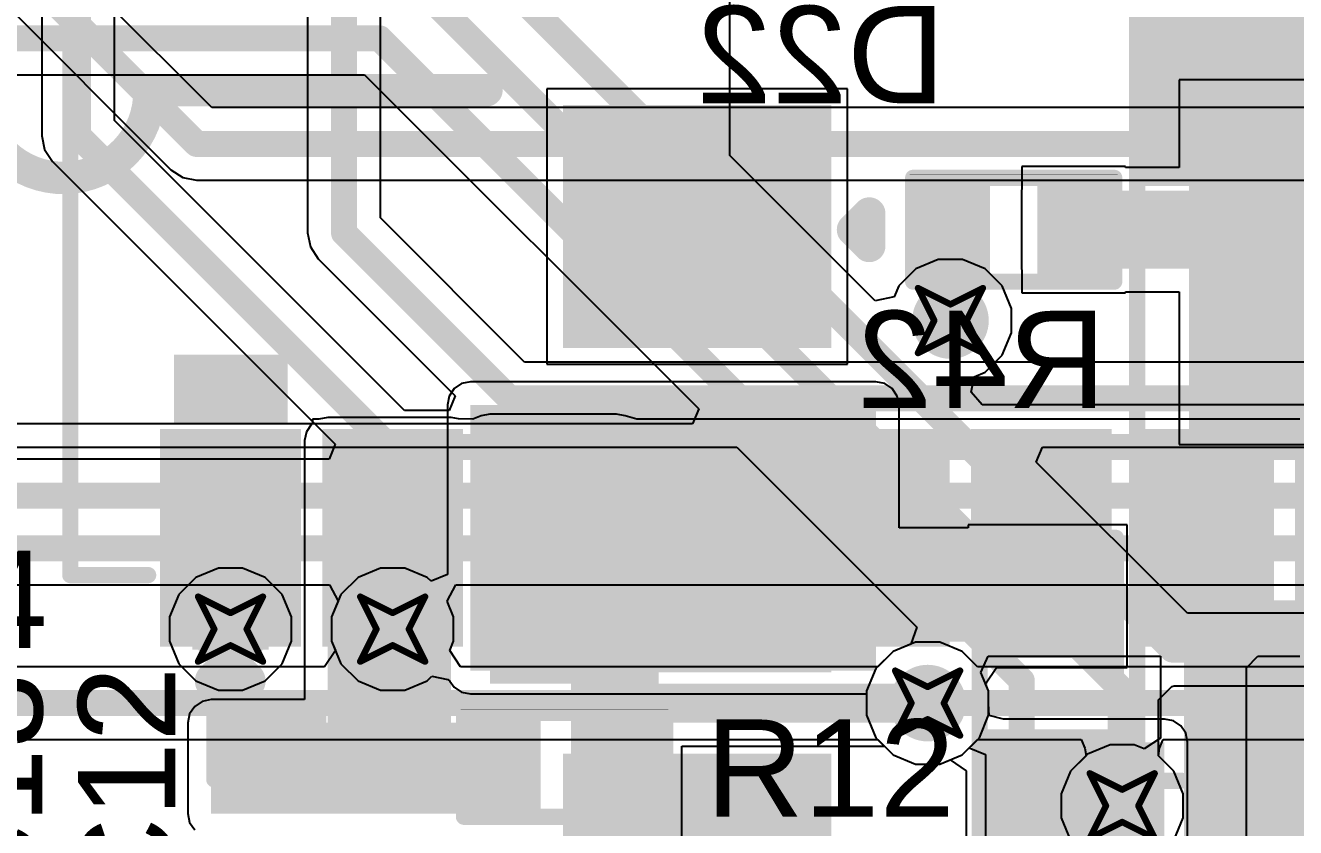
# Model space of a CAD drawing. Header units: inches. Extents: x -6 to 430, y 0 to 90.
# Drawn here: x 12.31 to 22.26, y 14.16 to 20.44 of the extents above; entities that cross this region are included whole.
import ezdxf

# ---------------------------------------------------------------- set-up
doc = ezdxf.new("R2010")
doc.units = ezdxf.units.IN
for name, color, linetype in [('Bottom Layer', 5, 'Continuous'), ('Bottom Overlay', 54, 'Continuous'), ('Bottom Paste', 16, 'Continuous'), ('Bottom Solder', 6, 'Continuous'), ('Drill Drawing', 1, 'Continuous'), ('Layer 1', 16, 'Continuous'), ('Layer 2', 76, 'Continuous'), ('Top Layer', 1, 'Continuous'), ('Top Overlay', 2, 'Continuous'), ('Top Paste', 8, 'Continuous'), ('Top Solder', 216, 'Continuous'), ('Via Holes', 16, 'Continuous')]:
    doc.layers.add(name, color=color, linetype=linetype)
doc.styles.add('Arial', font='', dxfattribs={"height": 0.2})
doc.styles.get('Arial').set_extended_font_data('Arial')

msp = doc.modelspace()

# ---------------------------------------------------------------- hatches: boundary and pattern name
at = {"layer": 'Bottom Layer'}
for points in [[(23.2242, 19.8346), (23.2242, 17.3346), (21.5242, 17.3346), (21.5242, 19.8346)], [(18.5711, 19.764), (18.5711, 17.964), (16.5711, 17.964), (16.5711, 19.764)], [(19.8088, 19.1561), (19.8088, 18.5211), (19.3516, 18.5211), (19.3516, 19.1561)], [(20.7486, 19.1561), (20.7486, 18.5211), (20.2914, 18.5211), (20.2914, 19.1561)], [(20.2914, 18.5338), (24.6856, 18.5338), (24.6856, 19.1434), (20.2914, 19.1434)], [(15.7956, 15.3842), (18.9706, 15.3842), (18.9706, 17.467), (15.7956, 17.467)], [(18.5711, 17.224), (18.5711, 15.424), (16.5711, 15.424), (16.5711, 17.224)], [(17.5736, 15.6128), (20.7486, 15.6128), (20.7486, 16.324), (17.5736, 16.324)], [(19.8723, 16.3494), (20.7613, 16.3494), (20.7613, 15.5874), (19.8723, 15.5874)], [(23.2242, 15.8346), (23.2242, 13.3346), (21.5242, 13.3346), (21.5242, 15.8346)], [(19.8596, 13.9872), (21.2312, 13.9872), (21.2312, 14.8254), (19.8596, 14.8254)], [(19.8723, 14.8254), (20.7613, 14.8254), (20.7613, 14.0634), (19.8723, 14.0634)], [(18.5711, 14.684), (18.5711, 12.884), (16.5711, 12.884), (16.5711, 14.684)]]:
    msp.add_hatch(color=5, dxfattribs=at).paths.add_polyline_path(points)
h = msp.add_hatch(color=5, dxfattribs=at)
edge = h.paths.add_edge_path()
edge.add_arc((19.5548, 18.1274), 0.3, 0, 360)
h = msp.add_hatch(color=5, dxfattribs=at)
edge = h.paths.add_edge_path()
edge.add_arc((13.916, 15.7108), 0.3, 0, 360)
h = msp.add_hatch(color=5, dxfattribs=at)
edge = h.paths.add_edge_path()
edge.add_arc((15.186, 15.7108), 0.3, 0, 360)
h = msp.add_hatch(color=5, dxfattribs=at)
edge = h.paths.add_edge_path()
edge.add_arc((19.376, 15.1314), 0.3, 0, 360)
h = msp.add_hatch(color=5, dxfattribs=at)
edge = h.paths.add_edge_path()
edge.add_arc((20.8999, 14.327), 0.3, 0, 360)
at = {"layer": 'Bottom Overlay'}
for points in [[(20.9523, 21.0296), (20.9523, 19.8626), (23.7959, 19.8626), (23.7959, 21.0296)], [(20.9523, 19.8846), (20.9523, 19.1806), (21.4502, 19.1806), (21.4502, 19.8846)]]:
    msp.add_hatch(color=54, dxfattribs=at).paths.add_polyline_path(points)
at = {"layer": 'Bottom Paste'}
for points in [[(23.2242, 19.8346), (23.2242, 17.3346), (21.5242, 17.3346), (21.5242, 19.8346)], [(18.5711, 19.764), (18.5711, 17.964), (16.5711, 17.964), (16.5711, 19.764)], [(19.8088, 19.1561), (19.8088, 18.5211), (19.3516, 18.5211), (19.3516, 19.1561)], [(20.7486, 19.1561), (20.7486, 18.5211), (20.2914, 18.5211), (20.2914, 19.1561)], [(18.5711, 17.224), (18.5711, 15.424), (16.5711, 15.424), (16.5711, 17.224)], [(19.8723, 16.3494), (20.7613, 16.3494), (20.7613, 15.5874), (19.8723, 15.5874)], [(23.2242, 15.8346), (23.2242, 13.3346), (21.5242, 13.3346), (21.5242, 15.8346)], [(19.8723, 14.8254), (20.7613, 14.8254), (20.7613, 14.0634), (19.8723, 14.0634)], [(18.5711, 14.684), (18.5711, 12.884), (16.5711, 12.884), (16.5711, 14.684)]]:
    msp.add_hatch(color=16, dxfattribs=at).paths.add_polyline_path(points)
at = {"layer": 'Bottom Solder'}
for points in [[(23.3258, 19.9362), (23.3258, 17.233), (21.4226, 17.233), (21.4226, 19.9362)], [(18.6219, 19.8148), (18.6219, 17.9132), (16.5203, 17.9132), (16.5203, 19.8148)], [(19.8638, 19.2111), (19.8638, 18.4661), (19.2966, 18.4661), (19.2966, 19.2111)], [(20.8036, 19.2111), (20.8036, 18.4661), (20.2364, 18.4661), (20.2364, 19.2111)], [(18.6219, 17.2748), (18.6219, 15.3732), (16.5203, 15.3732), (16.5203, 17.2748)], [(19.7707, 16.451), (20.8629, 16.451), (20.8629, 15.4858), (19.7707, 15.4858)], [(23.3258, 15.9362), (23.3258, 13.233), (21.4226, 13.233), (21.4226, 15.9362)], [(19.7707, 14.927), (20.8629, 14.927), (20.8629, 13.9618), (19.7707, 13.9618)], [(18.6219, 14.7348), (18.6219, 12.8332), (16.5203, 12.8332), (16.5203, 14.7348)]]:
    msp.add_hatch(color=6, dxfattribs=at).paths.add_polyline_path(points)
at = {"layer": 'Layer 1'}
h = msp.add_hatch(color=16, dxfattribs=at)
edge = h.paths.add_edge_path()
edge.add_arc((19.5548, 18.1274), 0.3, 0, 360)
h = msp.add_hatch(color=16, dxfattribs=at)
edge = h.paths.add_edge_path()
edge.add_arc((13.916, 15.7108), 0.3, 0, 360)
h = msp.add_hatch(color=16, dxfattribs=at)
edge = h.paths.add_edge_path()
edge.add_arc((15.186, 15.7108), 0.3, 0, 360)
h = msp.add_hatch(color=16, dxfattribs=at)
edge = h.paths.add_edge_path()
edge.add_arc((19.376, 15.1314), 0.3, 0, 360)
h = msp.add_hatch(color=16, dxfattribs=at)
edge = h.paths.add_edge_path()
edge.add_arc((20.8999, 14.327), 0.3, 0, 360)
at = {"layer": 'Layer 2'}
h = msp.add_hatch(color=76, dxfattribs=at)
edge = h.paths.add_edge_path()
edge.add_arc((19.5548, 18.1274), 0.3, 0, 360)
h = msp.add_hatch(color=76, dxfattribs=at)
edge = h.paths.add_edge_path()
edge.add_arc((13.916, 15.7108), 0.3, 0, 360)
h = msp.add_hatch(color=76, dxfattribs=at)
edge = h.paths.add_edge_path()
edge.add_arc((15.186, 15.7108), 0.3, 0, 360)
h = msp.add_hatch(color=76, dxfattribs=at)
edge = h.paths.add_edge_path()
edge.add_arc((19.376, 15.1314), 0.3, 0, 360)
h = msp.add_hatch(color=76, dxfattribs=at)
edge = h.paths.add_edge_path()
edge.add_arc((20.8999, 14.327), 0.3, 0, 360)
at = {"layer": 'Top Layer'}
h = msp.add_hatch(color=1, dxfattribs=at)
edge = h.paths.add_edge_path()
edge.add_arc((19.5548, 18.1274), 0.3, 0, 360)
for points in [[(15.948, 15.2826), (16.9386, 15.2826), (16.9386, 17.213), (15.948, 17.213)], [(13.466, 15.6762), (13.466, 17.1762), (14.366, 17.1762), (14.366, 15.6762)], [(14.678, 14.3174), (15.6432, 14.3174), (15.6432, 17.1876), (14.678, 17.1876)], [(14.736, 15.6762), (14.736, 17.1762), (15.636, 17.1762), (15.636, 15.6762)], [(16.006, 15.6762), (16.006, 17.1762), (16.906, 17.1762), (16.906, 15.6762)], [(17.276, 15.6762), (17.276, 17.1762), (18.176, 17.1762), (18.176, 15.6762)], [(18.546, 15.6762), (18.546, 17.1762), (19.446, 17.1762), (19.446, 15.6762)], [(19.816, 15.6762), (19.816, 17.1762), (20.716, 17.1762), (20.716, 15.6762)], [(21.086, 15.6762), (21.086, 17.1762), (21.986, 17.1762), (21.986, 15.6762)], [(14.2157, 16.4262), (13.6162, 16.4262), (13.6162, 15.5503), (14.2157, 15.5503)], [(16.583, 13.3268), (17.2688, 13.3268), (17.2688, 15.4858), (16.583, 15.4858)], [(13.7636, 14.2666), (16.3036, 14.2666), (16.3036, 14.9778), (13.7636, 14.9778)], [(14.5129, 14.4952), (13.8779, 14.4952), (13.8779, 14.9524), (14.5129, 14.9524)], [(15.4781, 14.4952), (14.8431, 14.4952), (14.8431, 14.9524), (15.4781, 14.9524)], [(16.2909, 14.9651), (16.2909, 14.3301), (15.8337, 14.3301), (15.8337, 14.9651)], [(17.2307, 14.9651), (17.2307, 14.3301), (16.7735, 14.3301), (16.7735, 14.9651)]]:
    msp.add_hatch(color=1, dxfattribs=at).paths.add_polyline_path(points)
h = msp.add_hatch(color=1, dxfattribs=at)
edge = h.paths.add_edge_path()
edge.add_arc((13.916, 15.7108), 0.3, 0, 360)
h = msp.add_hatch(color=1, dxfattribs=at)
edge = h.paths.add_edge_path()
edge.add_arc((15.186, 15.7108), 0.3, 0, 360)
h = msp.add_hatch(color=1, dxfattribs=at)
edge = h.paths.add_edge_path()
edge.add_arc((19.376, 15.1314), 0.3, 0, 360)
h = msp.add_hatch(color=1, dxfattribs=at)
edge = h.paths.add_edge_path()
edge.add_arc((20.8999, 14.327), 0.3, 0, 360)
at = {"layer": 'Top Overlay'}
msp.add_hatch(color=2, dxfattribs=at).paths.add_polyline_path([(14.363, 17.327), (14.363, 17.8604), (13.474, 17.8604), (13.474, 17.327)])
at = {"layer": 'Top Paste'}
for points in [[(13.466, 15.6762), (13.466, 17.1762), (14.366, 17.1762), (14.366, 15.6762)], [(14.736, 15.6762), (14.736, 17.1762), (15.636, 17.1762), (15.636, 15.6762)], [(16.006, 15.6762), (16.006, 17.1762), (16.906, 17.1762), (16.906, 15.6762)], [(17.276, 15.6762), (17.276, 17.1762), (18.176, 17.1762), (18.176, 15.6762)], [(18.546, 15.6762), (18.546, 17.1762), (19.446, 17.1762), (19.446, 15.6762)], [(19.816, 15.6762), (19.816, 17.1762), (20.716, 17.1762), (20.716, 15.6762)], [(21.086, 15.6762), (21.086, 17.1762), (21.986, 17.1762), (21.986, 15.6762)], [(14.5129, 14.4952), (13.8779, 14.4952), (13.8779, 14.9524), (14.5129, 14.9524)], [(15.4781, 14.4952), (14.8431, 14.4952), (14.8431, 14.9524), (15.4781, 14.9524)], [(16.2909, 14.9651), (16.2909, 14.3301), (15.8337, 14.3301), (15.8337, 14.9651)], [(17.2307, 14.9651), (17.2307, 14.3301), (16.7735, 14.3301), (16.7735, 14.9651)]]:
    msp.add_hatch(color=8, dxfattribs=at).paths.add_polyline_path(points)
at = {"layer": 'Top Solder'}
for points in [[(13.3644, 15.5746), (13.3644, 17.2778), (14.4676, 17.2778), (14.4676, 15.5746)], [(14.6344, 15.5746), (14.6344, 17.2778), (15.7376, 17.2778), (15.7376, 15.5746)], [(15.9044, 15.5746), (15.9044, 17.2778), (17.0076, 17.2778), (17.0076, 15.5746)], [(17.1744, 15.5746), (17.1744, 17.2778), (18.2776, 17.2778), (18.2776, 15.5746)], [(18.4444, 15.5746), (18.4444, 17.2778), (19.5476, 17.2778), (19.5476, 15.5746)], [(19.7144, 15.5746), (19.7144, 17.2778), (20.8176, 17.2778), (20.8176, 15.5746)], [(20.9844, 15.5746), (20.9844, 17.2778), (22.0876, 17.2778), (22.0876, 15.5746)], [(22.2544, 15.5746), (22.2544, 17.2778), (23.3576, 17.2778), (23.3576, 15.5746)], [(14.5729, 14.4352), (13.8179, 14.4352), (13.8179, 15.0124), (14.5729, 15.0124)], [(15.5381, 14.4352), (14.7831, 14.4352), (14.7831, 15.0124), (15.5381, 15.0124)], [(16.3459, 15.0201), (16.3459, 14.2751), (15.7787, 14.2751), (15.7787, 15.0201)], [(17.2857, 15.0201), (17.2857, 14.2751), (16.7185, 14.2751), (16.7185, 15.0201)]]:
    msp.add_hatch(color=216, dxfattribs=at).paths.add_polyline_path(points)
at = {"layer": 'Via Holes'}
h = msp.add_hatch(color=7, dxfattribs=at)
edge = h.paths.add_edge_path()
edge.add_arc((19.5548, 18.1274), 0.15, 0, 360)
h = msp.add_hatch(color=7, dxfattribs=at)
edge = h.paths.add_edge_path()
edge.add_arc((13.916, 15.7108), 0.15, 0, 360)
h = msp.add_hatch(color=7, dxfattribs=at)
edge = h.paths.add_edge_path()
edge.add_arc((15.186, 15.7108), 0.15, 0, 360)
h = msp.add_hatch(color=7, dxfattribs=at)
edge = h.paths.add_edge_path()
edge.add_arc((19.376, 15.1314), 0.15, 0, 360)
h = msp.add_hatch(color=7, dxfattribs=at)
edge = h.paths.add_edge_path()
edge.add_arc((20.8999, 14.327), 0.15, 0, 360)

# ---------------------------------------------------------------- linework, layer by layer
at = {"layer": 'Bottom Layer'}
for p, q in [((23.402, 20.0124), (21.3464, 20.0124)), ((21.3464, 20.0124), (21.3464, 19.3247)), ((18.7489, 19.9418), (16.3933, 19.9418)), ((16.3933, 19.9418), (16.3933, 17.7862)), ((18.7489, 17.7862), (18.7489, 19.9418)), ((20.9264, 19.3339), (20.1136, 19.3339)), ((20.1136, 19.3339), (20.1136, 19.1609)), ((20.9264, 19.3247), (20.9264, 19.3339)), ((21.3464, 19.3247), (20.9264, 19.3247)), ((20.1136, 19.1609), (20.1101, 19.1434)), ((20.1101, 19.1434), (20.1101, 18.5338)), ((20.1101, 18.5338), (20.1136, 18.5163)), ((20.1136, 18.5163), (20.1136, 18.3433)), ((20.1136, 18.3433), (20.9264, 18.3433)), ((20.9264, 18.3433), (20.9264, 18.3525)), ((20.9264, 18.3525), (21.3464, 18.3525)), ((21.3464, 18.3525), (21.3464, 17.1568)), ((16.3933, 17.7862), (18.7489, 17.7862)), ((15.7262, 17.6345), (15.6674, 17.5952)), ((15.7956, 17.6483), (15.7262, 17.6345)), ((18.9706, 17.6483), (15.7956, 17.6483)), ((19.04, 17.6345), (18.9706, 17.6483)), ((19.0988, 17.5952), (19.04, 17.6345)), ((15.6281, 17.5364), (15.6143, 17.467)), ((15.6674, 17.5952), (15.6281, 17.5364)), ((19.1381, 17.5364), (19.0988, 17.5952)), ((19.1519, 17.467), (19.1381, 17.5364)), ((15.6143, 17.467), (15.6143, 16.1378)), ((19.1519, 16.5053), (19.1519, 17.467)), ((21.3464, 17.1568), (23.402, 17.1568)), ((20.9391, 16.5272), (19.6945, 16.5272)), ((19.6945, 16.5272), (19.6945, 16.5053)), ((20.9391, 15.4096), (20.9391, 16.5272)), ((19.6945, 16.5053), (19.1519, 16.5053)), ((15.091, 16.1886), (14.9153, 16.1158)), ((15.281, 16.1886), (15.091, 16.1886)), ((15.4567, 16.1158), (15.281, 16.1886)), ((15.6143, 16.1378), (15.4873, 16.0852)), ((14.9153, 16.1158), (14.7809, 15.9814)), ((15.4873, 16.0852), (15.4567, 16.1158)), ((14.7809, 15.9814), (14.7082, 15.8058)), ((14.7082, 15.8058), (14.7082, 15.6157)), ((14.7082, 15.6157), (14.7809, 15.4401)), ((14.7809, 15.4401), (14.9153, 15.3057)), ((15.4567, 15.3057), (15.4932, 15.3422)), ((15.4932, 15.3422), (15.6172, 15.317)), ((19.8305, 15.2826), (19.9154, 15.4096)), ((19.9154, 15.4096), (20.9391, 15.4096)), ((14.9153, 15.3057), (15.091, 15.233)), ((15.091, 15.233), (15.281, 15.233)), ((15.281, 15.233), (15.4567, 15.3057)), ((15.6172, 15.317), (15.635, 15.3045)), ((15.635, 15.3045), (15.6674, 15.256)), ((15.6674, 15.256), (15.7262, 15.2167)), ((19.8538, 15.2264), (19.8305, 15.2826)), ((19.8538, 15.1275), (19.8538, 15.2264)), ((15.7262, 15.2167), (15.7956, 15.2029)), ((15.7956, 15.2029), (18.8982, 15.2029)), ((18.8982, 15.2029), (18.8982, 15.0363)), ((19.8582, 15.0352), (19.8538, 15.1275)), ((18.8982, 15.0363), (18.971, 14.8607)), ((19.9712, 15.0067), (19.8582, 15.0352)), ((21.2312, 15.0067), (19.9712, 15.0067)), ((21.3006, 14.9929), (21.2312, 15.0067)), ((21.3594, 14.9536), (21.3006, 14.9929)), ((21.3987, 14.8948), (21.3594, 14.9536)), ((18.971, 14.8607), (19.1054, 14.7263)), ((21.4125, 14.8254), (21.3987, 14.8948)), ((21.4125, 13.9872), (21.4125, 14.8254)), ((19.1054, 14.7263), (19.281, 14.6536)), ((19.281, 14.6536), (19.4711, 14.6536)), ((19.4711, 14.6536), (19.5513, 14.6868)), ((19.5513, 14.6868), (19.6783, 14.6019)), ((19.6783, 14.6019), (19.6783, 14.0106))]:
    msp.add_line(p, q, dxfattribs=at)
msp.add_lwpolyline([(22.3742, 18.5846, 0.3048, 0.3048, 0), (22.5774, 18.7878, 0.3048, 0.3048, 0)], format="xyseb", dxfattribs=at)
msp.add_lwpolyline([(22.298, 18.5846, 0.1524, 0.1524, 1), (22.4504, 18.5846, 0.1524, 0.1524, 1)], format="xyseb", close=True, dxfattribs=at)
at = {"layer": 'Bottom Overlay'}
for points in [[(13.281, 19.9308, 0.254, 0.254, -1), (11.9348, 19.904, 0.254, 0.254, 0)], [(13.281, 19.9308, 0.254, 0.254, 0), (15.9206, 19.9308, 0.254, 0.254, 0)], [(19.2627, 19.245, 0.127, 0.127, 0), (20.8375, 19.245, 0.127, 0.127, 0)], [(19.2627, 18.4322, 0.127, 0.127, 0), (19.2627, 19.245, 0.127, 0.127, 0)], [(20.8375, 18.4322, 0.127, 0.127, 0), (20.8375, 19.245, 0.127, 0.127, 0)], [(21.0165, 14.5234, 0.127, 0.127, 0), (21.0165, 19.2427, 0.127, 0.127, 0)], [(19.2373, 19.2704, 0.00323, 0.00323, 0), (20.8629, 19.2704, 0.00323, 0.00323, 0)], [(18.7917, 18.8386, 0.254, 0.254, 0), (18.9187, 18.9656, 0.254, 0.254, 0)], [(18.9187, 18.7116, 0.254, 0.254, 0), (18.9187, 18.9656, 0.254, 0.254, 0)], [(18.7917, 18.8386, 0.254, 0.254, 0), (18.9187, 18.7116, 0.254, 0.254, 0)], [(19.2627, 18.4322, 0.127, 0.127, 0), (20.8375, 18.4322, 0.127, 0.127, 0)], [(19.7834, 16.4256, 0.127, 0.127, 0), (20.8502, 16.4256, 0.127, 0.127, 0)], [(19.7834, 13.9872, 0.127, 0.127, 0), (19.7834, 16.4256, 0.127, 0.127, 0)], [(20.8502, 13.9872, 0.127, 0.127, 0), (20.8502, 16.4256, 0.127, 0.127, 0)], [(21.0165, 14.5234, 0.127, 0.127, 0), (21.362, 14.5234, 0.127, 0.127, 0)]]:
    msp.add_lwpolyline(points, format="xyseb", dxfattribs=at)
for points in [[(13.2175, 19.9308, 0.127, 0.127, 1), (13.3445, 19.9308, 0.127, 0.127, 1)], [(13.2175, 19.9308, 0.127, 0.127, 1), (13.3445, 19.9308, 0.127, 0.127, 1)], [(15.8571, 19.9308, 0.127, 0.127, 1), (15.9841, 19.9308, 0.127, 0.127, 1)], [(19.2309, 19.245, 0.0635, 0.0635, 1), (19.2944, 19.245, 0.0635, 0.0635, 1)], [(19.2309, 19.245, 0.0635, 0.0635, 1), (19.2944, 19.245, 0.0635, 0.0635, 1)], [(20.8057, 19.245, 0.0635, 0.0635, 1), (20.8692, 19.245, 0.0635, 0.0635, 1)], [(20.8057, 19.245, 0.0635, 0.0635, 1), (20.8692, 19.245, 0.0635, 0.0635, 1)], [(20.9847, 19.2427, 0.0635, 0.0635, 1), (21.0482, 19.2427, 0.0635, 0.0635, 1)], [(19.2365, 19.2704, 0.00161, 0.00161, 1), (19.2381, 19.2704, 0.00161, 0.00161, 1)], [(20.8621, 19.2704, 0.00161, 0.00161, 1), (20.8637, 19.2704, 0.00161, 0.00161, 1)], [(18.8552, 18.9656, 0.127, 0.127, 1), (18.9822, 18.9656, 0.127, 0.127, 1)], [(18.8552, 18.9656, 0.127, 0.127, 1), (18.9822, 18.9656, 0.127, 0.127, 1)], [(18.7282, 18.8386, 0.127, 0.127, 1), (18.8552, 18.8386, 0.127, 0.127, 1)], [(18.7282, 18.8386, 0.127, 0.127, 1), (18.8552, 18.8386, 0.127, 0.127, 1)], [(18.8552, 18.7116, 0.127, 0.127, 1), (18.9822, 18.7116, 0.127, 0.127, 1)], [(18.8552, 18.7116, 0.127, 0.127, 1), (18.9822, 18.7116, 0.127, 0.127, 1)], [(19.2309, 18.4322, 0.0635, 0.0635, 1), (19.2944, 18.4322, 0.0635, 0.0635, 1)], [(19.2309, 18.4322, 0.0635, 0.0635, 1), (19.2944, 18.4322, 0.0635, 0.0635, 1)], [(20.8057, 18.4322, 0.0635, 0.0635, 1), (20.8692, 18.4322, 0.0635, 0.0635, 1)], [(20.8057, 18.4322, 0.0635, 0.0635, 1), (20.8692, 18.4322, 0.0635, 0.0635, 1)], [(19.7516, 16.4256, 0.0635, 0.0635, 1), (19.8151, 16.4256, 0.0635, 0.0635, 1)], [(19.7516, 16.4256, 0.0635, 0.0635, 1), (19.8151, 16.4256, 0.0635, 0.0635, 1)], [(20.8184, 16.4256, 0.0635, 0.0635, 1), (20.8819, 16.4256, 0.0635, 0.0635, 1)], [(20.8184, 16.4256, 0.0635, 0.0635, 1), (20.8819, 16.4256, 0.0635, 0.0635, 1)], [(20.9847, 14.5234, 0.0635, 0.0635, 1), (21.0482, 14.5234, 0.0635, 0.0635, 1)], [(20.9847, 14.5234, 0.0635, 0.0635, 1), (21.0482, 14.5234, 0.0635, 0.0635, 1)], [(21.3303, 14.5234, 0.0635, 0.0635, 1), (21.3938, 14.5234, 0.0635, 0.0635, 1)]]:
    msp.add_lwpolyline(points, format="xyseb", close=True, dxfattribs=at)
at = {"layer": 'Drill Drawing'}
for points in [[(19.3008, 18.3814, 0.0508, 0.0508, 0), (19.5548, 18.2544, 0.0508, 0.0508, 0)], [(19.3008, 18.3814, 0.0508, 0.0508, 0), (19.4278, 18.1274, 0.0508, 0.0508, 0)], [(19.5548, 18.2544, 0.0508, 0.0508, 0), (19.8088, 18.3814, 0.0508, 0.0508, 0)], [(19.6818, 18.1274, 0.0508, 0.0508, 0), (19.8088, 18.3814, 0.0508, 0.0508, 0)], [(19.3008, 17.8734, 0.0508, 0.0508, 0), (19.4278, 18.1274, 0.0508, 0.0508, 0)], [(19.6818, 18.1274, 0.0508, 0.0508, 0), (19.8088, 17.8734, 0.0508, 0.0508, 0)], [(19.3008, 17.8734, 0.0508, 0.0508, 0), (19.5548, 18.0004, 0.0508, 0.0508, 0)], [(19.5548, 18.0004, 0.0508, 0.0508, 0), (19.8088, 17.8734, 0.0508, 0.0508, 0)], [(13.662, 15.9648, 0.0508, 0.0508, 0), (13.916, 15.8378, 0.0508, 0.0508, 0)], [(13.662, 15.9648, 0.0508, 0.0508, 0), (13.789, 15.7108, 0.0508, 0.0508, 0)], [(13.916, 15.8378, 0.0508, 0.0508, 0), (14.17, 15.9648, 0.0508, 0.0508, 0)], [(14.043, 15.7108, 0.0508, 0.0508, 0), (14.17, 15.9648, 0.0508, 0.0508, 0)], [(14.932, 15.9648, 0.0508, 0.0508, 0), (15.186, 15.8378, 0.0508, 0.0508, 0)], [(14.932, 15.9648, 0.0508, 0.0508, 0), (15.059, 15.7108, 0.0508, 0.0508, 0)], [(15.186, 15.8378, 0.0508, 0.0508, 0), (15.44, 15.9648, 0.0508, 0.0508, 0)], [(15.313, 15.7108, 0.0508, 0.0508, 0), (15.44, 15.9648, 0.0508, 0.0508, 0)], [(13.662, 15.4568, 0.0508, 0.0508, 0), (13.789, 15.7108, 0.0508, 0.0508, 0)], [(14.043, 15.7108, 0.0508, 0.0508, 0), (14.17, 15.4568, 0.0508, 0.0508, 0)], [(14.932, 15.4568, 0.0508, 0.0508, 0), (15.059, 15.7108, 0.0508, 0.0508, 0)], [(15.313, 15.7108, 0.0508, 0.0508, 0), (15.44, 15.4568, 0.0508, 0.0508, 0)], [(13.662, 15.4568, 0.0508, 0.0508, 0), (13.916, 15.5838, 0.0508, 0.0508, 0)], [(13.916, 15.5838, 0.0508, 0.0508, 0), (14.17, 15.4568, 0.0508, 0.0508, 0)], [(14.932, 15.4568, 0.0508, 0.0508, 0), (15.186, 15.5838, 0.0508, 0.0508, 0)], [(15.186, 15.5838, 0.0508, 0.0508, 0), (15.44, 15.4568, 0.0508, 0.0508, 0)], [(19.122, 15.3854, 0.0508, 0.0508, 0), (19.376, 15.2584, 0.0508, 0.0508, 0)], [(19.122, 15.3854, 0.0508, 0.0508, 0), (19.249, 15.1314, 0.0508, 0.0508, 0)], [(19.376, 15.2584, 0.0508, 0.0508, 0), (19.63, 15.3854, 0.0508, 0.0508, 0)], [(19.503, 15.1314, 0.0508, 0.0508, 0), (19.63, 15.3854, 0.0508, 0.0508, 0)], [(19.122, 14.8774, 0.0508, 0.0508, 0), (19.249, 15.1314, 0.0508, 0.0508, 0)], [(19.503, 15.1314, 0.0508, 0.0508, 0), (19.63, 14.8774, 0.0508, 0.0508, 0)], [(19.122, 14.8774, 0.0508, 0.0508, 0), (19.376, 15.0044, 0.0508, 0.0508, 0)], [(19.376, 15.0044, 0.0508, 0.0508, 0), (19.63, 14.8774, 0.0508, 0.0508, 0)], [(20.6459, 14.581, 0.0508, 0.0508, 0), (20.8999, 14.454, 0.0508, 0.0508, 0)], [(20.6459, 14.581, 0.0508, 0.0508, 0), (20.7729, 14.327, 0.0508, 0.0508, 0)], [(20.8999, 14.454, 0.0508, 0.0508, 0), (21.1539, 14.581, 0.0508, 0.0508, 0)], [(21.0269, 14.327, 0.0508, 0.0508, 0), (21.1539, 14.581, 0.0508, 0.0508, 0)], [(20.6459, 14.073, 0.0508, 0.0508, 0), (20.7729, 14.327, 0.0508, 0.0508, 0)], [(21.0269, 14.327, 0.0508, 0.0508, 0), (21.1539, 14.073, 0.0508, 0.0508, 0)], [(20.6459, 14.073, 0.0508, 0.0508, 0), (20.8999, 14.2, 0.0508, 0.0508, 0)], [(20.8999, 14.2, 0.0508, 0.0508, 0), (21.1539, 14.073, 0.0508, 0.0508, 0)]]:
    msp.add_lwpolyline(points, format="xyseb", dxfattribs=at)
for points in [[(19.2881, 18.3814, 0.0254, 0.0254, 1), (19.3135, 18.3814, 0.0254, 0.0254, 1)], [(19.2881, 18.3814, 0.0254, 0.0254, 1), (19.3135, 18.3814, 0.0254, 0.0254, 1)], [(19.7961, 18.3814, 0.0254, 0.0254, 1), (19.8215, 18.3814, 0.0254, 0.0254, 1)], [(19.7961, 18.3814, 0.0254, 0.0254, 1), (19.8215, 18.3814, 0.0254, 0.0254, 1)], [(19.5421, 18.2544, 0.0254, 0.0254, 1), (19.5675, 18.2544, 0.0254, 0.0254, 1)], [(19.5421, 18.2544, 0.0254, 0.0254, 1), (19.5675, 18.2544, 0.0254, 0.0254, 1)], [(19.4151, 18.1274, 0.0254, 0.0254, 1), (19.4405, 18.1274, 0.0254, 0.0254, 1)], [(19.4151, 18.1274, 0.0254, 0.0254, 1), (19.4405, 18.1274, 0.0254, 0.0254, 1)], [(19.6691, 18.1274, 0.0254, 0.0254, 1), (19.6945, 18.1274, 0.0254, 0.0254, 1)], [(19.6691, 18.1274, 0.0254, 0.0254, 1), (19.6945, 18.1274, 0.0254, 0.0254, 1)], [(19.5421, 18.0004, 0.0254, 0.0254, 1), (19.5675, 18.0004, 0.0254, 0.0254, 1)], [(19.5421, 18.0004, 0.0254, 0.0254, 1), (19.5675, 18.0004, 0.0254, 0.0254, 1)], [(19.2881, 17.8734, 0.0254, 0.0254, 1), (19.3135, 17.8734, 0.0254, 0.0254, 1)], [(19.2881, 17.8734, 0.0254, 0.0254, 1), (19.3135, 17.8734, 0.0254, 0.0254, 1)], [(19.7961, 17.8734, 0.0254, 0.0254, 1), (19.8215, 17.8734, 0.0254, 0.0254, 1)], [(19.7961, 17.8734, 0.0254, 0.0254, 1), (19.8215, 17.8734, 0.0254, 0.0254, 1)], [(13.6493, 15.9648, 0.0254, 0.0254, 1), (13.6747, 15.9648, 0.0254, 0.0254, 1)], [(13.6493, 15.9648, 0.0254, 0.0254, 1), (13.6747, 15.9648, 0.0254, 0.0254, 1)], [(14.1573, 15.9648, 0.0254, 0.0254, 1), (14.1827, 15.9648, 0.0254, 0.0254, 1)], [(14.1573, 15.9648, 0.0254, 0.0254, 1), (14.1827, 15.9648, 0.0254, 0.0254, 1)], [(14.9193, 15.9648, 0.0254, 0.0254, 1), (14.9447, 15.9648, 0.0254, 0.0254, 1)], [(14.9193, 15.9648, 0.0254, 0.0254, 1), (14.9447, 15.9648, 0.0254, 0.0254, 1)], [(15.4273, 15.9648, 0.0254, 0.0254, 1), (15.4527, 15.9648, 0.0254, 0.0254, 1)], [(15.4273, 15.9648, 0.0254, 0.0254, 1), (15.4527, 15.9648, 0.0254, 0.0254, 1)], [(13.9033, 15.8378, 0.0254, 0.0254, 1), (13.9287, 15.8378, 0.0254, 0.0254, 1)], [(13.9033, 15.8378, 0.0254, 0.0254, 1), (13.9287, 15.8378, 0.0254, 0.0254, 1)], [(15.1733, 15.8378, 0.0254, 0.0254, 1), (15.1987, 15.8378, 0.0254, 0.0254, 1)], [(15.1733, 15.8378, 0.0254, 0.0254, 1), (15.1987, 15.8378, 0.0254, 0.0254, 1)], [(13.7763, 15.7108, 0.0254, 0.0254, 1), (13.8017, 15.7108, 0.0254, 0.0254, 1)], [(13.7763, 15.7108, 0.0254, 0.0254, 1), (13.8017, 15.7108, 0.0254, 0.0254, 1)], [(14.0303, 15.7108, 0.0254, 0.0254, 1), (14.0557, 15.7108, 0.0254, 0.0254, 1)], [(14.0303, 15.7108, 0.0254, 0.0254, 1), (14.0557, 15.7108, 0.0254, 0.0254, 1)], [(15.0463, 15.7108, 0.0254, 0.0254, 1), (15.0717, 15.7108, 0.0254, 0.0254, 1)], [(15.0463, 15.7108, 0.0254, 0.0254, 1), (15.0717, 15.7108, 0.0254, 0.0254, 1)], [(15.3003, 15.7108, 0.0254, 0.0254, 1), (15.3257, 15.7108, 0.0254, 0.0254, 1)], [(15.3003, 15.7108, 0.0254, 0.0254, 1), (15.3257, 15.7108, 0.0254, 0.0254, 1)], [(13.9033, 15.5838, 0.0254, 0.0254, 1), (13.9287, 15.5838, 0.0254, 0.0254, 1)], [(13.9033, 15.5838, 0.0254, 0.0254, 1), (13.9287, 15.5838, 0.0254, 0.0254, 1)], [(15.1733, 15.5838, 0.0254, 0.0254, 1), (15.1987, 15.5838, 0.0254, 0.0254, 1)], [(15.1733, 15.5838, 0.0254, 0.0254, 1), (15.1987, 15.5838, 0.0254, 0.0254, 1)], [(13.6493, 15.4568, 0.0254, 0.0254, 1), (13.6747, 15.4568, 0.0254, 0.0254, 1)], [(13.6493, 15.4568, 0.0254, 0.0254, 1), (13.6747, 15.4568, 0.0254, 0.0254, 1)], [(14.1573, 15.4568, 0.0254, 0.0254, 1), (14.1827, 15.4568, 0.0254, 0.0254, 1)], [(14.1573, 15.4568, 0.0254, 0.0254, 1), (14.1827, 15.4568, 0.0254, 0.0254, 1)], [(14.9193, 15.4568, 0.0254, 0.0254, 1), (14.9447, 15.4568, 0.0254, 0.0254, 1)], [(14.9193, 15.4568, 0.0254, 0.0254, 1), (14.9447, 15.4568, 0.0254, 0.0254, 1)], [(15.4273, 15.4568, 0.0254, 0.0254, 1), (15.4527, 15.4568, 0.0254, 0.0254, 1)], [(15.4273, 15.4568, 0.0254, 0.0254, 1), (15.4527, 15.4568, 0.0254, 0.0254, 1)], [(19.1093, 15.3854, 0.0254, 0.0254, 1), (19.1347, 15.3854, 0.0254, 0.0254, 1)], [(19.1093, 15.3854, 0.0254, 0.0254, 1), (19.1347, 15.3854, 0.0254, 0.0254, 1)], [(19.6173, 15.3854, 0.0254, 0.0254, 1), (19.6427, 15.3854, 0.0254, 0.0254, 1)], [(19.6173, 15.3854, 0.0254, 0.0254, 1), (19.6427, 15.3854, 0.0254, 0.0254, 1)], [(19.3633, 15.2584, 0.0254, 0.0254, 1), (19.3887, 15.2584, 0.0254, 0.0254, 1)], [(19.3633, 15.2584, 0.0254, 0.0254, 1), (19.3887, 15.2584, 0.0254, 0.0254, 1)], [(19.2363, 15.1314, 0.0254, 0.0254, 1), (19.2617, 15.1314, 0.0254, 0.0254, 1)], [(19.2363, 15.1314, 0.0254, 0.0254, 1), (19.2617, 15.1314, 0.0254, 0.0254, 1)], [(19.4903, 15.1314, 0.0254, 0.0254, 1), (19.5157, 15.1314, 0.0254, 0.0254, 1)], [(19.4903, 15.1314, 0.0254, 0.0254, 1), (19.5157, 15.1314, 0.0254, 0.0254, 1)], [(19.3633, 15.0044, 0.0254, 0.0254, 1), (19.3887, 15.0044, 0.0254, 0.0254, 1)], [(19.3633, 15.0044, 0.0254, 0.0254, 1), (19.3887, 15.0044, 0.0254, 0.0254, 1)], [(19.1093, 14.8774, 0.0254, 0.0254, 1), (19.1347, 14.8774, 0.0254, 0.0254, 1)], [(19.1093, 14.8774, 0.0254, 0.0254, 1), (19.1347, 14.8774, 0.0254, 0.0254, 1)], [(19.6173, 14.8774, 0.0254, 0.0254, 1), (19.6427, 14.8774, 0.0254, 0.0254, 1)], [(19.6173, 14.8774, 0.0254, 0.0254, 1), (19.6427, 14.8774, 0.0254, 0.0254, 1)], [(20.6332, 14.581, 0.0254, 0.0254, 1), (20.6586, 14.581, 0.0254, 0.0254, 1)], [(20.6332, 14.581, 0.0254, 0.0254, 1), (20.6586, 14.581, 0.0254, 0.0254, 1)], [(21.1412, 14.581, 0.0254, 0.0254, 1), (21.1666, 14.581, 0.0254, 0.0254, 1)], [(21.1412, 14.581, 0.0254, 0.0254, 1), (21.1666, 14.581, 0.0254, 0.0254, 1)], [(20.8872, 14.454, 0.0254, 0.0254, 1), (20.9126, 14.454, 0.0254, 0.0254, 1)], [(20.8872, 14.454, 0.0254, 0.0254, 1), (20.9126, 14.454, 0.0254, 0.0254, 1)], [(20.7602, 14.327, 0.0254, 0.0254, 1), (20.7856, 14.327, 0.0254, 0.0254, 1)], [(20.7602, 14.327, 0.0254, 0.0254, 1), (20.7856, 14.327, 0.0254, 0.0254, 1)], [(21.0142, 14.327, 0.0254, 0.0254, 1), (21.0396, 14.327, 0.0254, 0.0254, 1)], [(21.0142, 14.327, 0.0254, 0.0254, 1), (21.0396, 14.327, 0.0254, 0.0254, 1)], [(20.8872, 14.2, 0.0254, 0.0254, 1), (20.9126, 14.2, 0.0254, 0.0254, 1)], [(20.8872, 14.2, 0.0254, 0.0254, 1), (20.9126, 14.2, 0.0254, 0.0254, 1)]]:
    msp.add_lwpolyline(points, format="xyseb", close=True, dxfattribs=at)
at = {"layer": 'Layer 1'}
for p, q in [((13.0071, 19.6932), (13.0071, 28.5922)), ((12.4373, 26.8561), (12.4373, 19.5752)), ((14.5201, 24.4168), (14.5201, 18.8132)), ((15.0899, 18.9312), (15.0899, 24.4168)), ((15.2786, 17.4217), (13.0071, 19.6932)), ((12.4373, 19.5752), (12.4373, 19.5752)), ((12.4373, 19.5752), (12.459, 19.4662)), ((12.459, 19.4662), (12.5208, 19.3738)), ((12.5208, 19.3738), (14.7365, 17.158)), ((16.2184, 17.8027), (15.0899, 18.9312)), ((14.5201, 18.8132), (14.5201, 18.8132)), ((14.5201, 18.8132), (14.5418, 18.7042)), ((14.5418, 18.7042), (14.6036, 18.6118)), ((14.6036, 18.6118), (15.6763, 17.539)), ((24.5848, 17.8027), (16.2184, 17.8027)), ((15.6763, 17.539), (15.6277, 17.4217)), ((15.6277, 17.4217), (15.2786, 17.4217)), ((14.7365, 17.158), (14.6879, 17.0407)), ((14.6879, 17.0407), (1.7954, 17.0407)), ((11.3498, 16.0579), (14.6915, 16.0579)), ((14.6915, 16.0579), (14.76, 15.9309)), ((15.612, 15.9309), (15.6805, 16.0579)), ((15.6805, 16.0579), (25.012, 16.0579)), ((14.76, 15.9309), (14.7082, 15.8058)), ((15.6638, 15.8058), (15.612, 15.9309)), ((14.7082, 15.8058), (14.7082, 15.6157)), ((15.6638, 15.6157), (15.6638, 15.8058)), ((14.7382, 15.5432), (14.6534, 15.4162)), ((14.7082, 15.6157), (14.7382, 15.5432)), ((15.6338, 15.5432), (15.6638, 15.6157)), ((15.7186, 15.4162), (15.6338, 15.5432)), ((19.1054, 15.5364), (18.9852, 15.4162)), ((19.281, 15.6092), (19.1054, 15.5364)), ((19.4711, 15.6092), (19.281, 15.6092)), ((19.6467, 15.5364), (19.4711, 15.6092)), ((19.7669, 15.4162), (19.6467, 15.5364)), ((14.6534, 15.4162), (11.3117, 15.4162)), ((18.9852, 15.4162), (15.7186, 15.4162)), ((24.0494, 15.4162), (19.7669, 15.4162)), ((1.5097, 14.8465), (18.9852, 14.8465)), ((18.9852, 14.8465), (19.1054, 14.7263)), ((19.6467, 14.7263), (19.7669, 14.8465)), ((19.7669, 14.8465), (20.5777, 14.8465)), ((20.5777, 14.8465), (20.6084, 14.7783)), ((21.1913, 14.7783), (21.222, 14.8465)), ((21.222, 14.8465), (23.9314, 14.8465)), ((19.1054, 14.7263), (19.281, 14.6536)), ((19.4711, 14.6536), (19.6467, 14.7263)), ((20.6084, 14.7783), (20.6167, 14.7195)), ((21.1831, 14.7195), (21.1913, 14.7783)), ((19.281, 14.6536), (19.4711, 14.6536)), ((20.6167, 14.7195), (20.4948, 14.5977)), ((21.3049, 14.5977), (21.1831, 14.7195)), ((20.4948, 14.5977), (20.4221, 14.422)), ((21.3777, 14.422), (21.3049, 14.5977)), ((20.4221, 14.422), (20.4221, 14.232)), ((21.3777, 14.232), (21.3777, 14.422)), ((20.4221, 14.232), (20.4948, 14.0563)), ((21.3049, 14.0563), (21.3777, 14.232))]:
    msp.add_line(p, q, dxfattribs=at)
for points in [[(12.7222, 19.5752, 0.2032, 0.2032, 0), (12.7222, 28.5922, 0.2032, 0.2032, 0)], [(14.805, 18.8132, 0.2032, 0.2032, 0), (14.805, 24.8076, 0.2032, 0.2032, 0)], [(12.7222, 19.5752, 0.2032, 0.2032, 0), (15.1606, 17.1368, 0.2032, 0.2032, 0)], [(14.805, 18.8132, 0.2032, 0.2032, 0), (16.1004, 17.5178, 0.2032, 0.2032, 0)], [(16.1004, 17.5178, 0.2032, 0.2032, 0), (34.1598, 17.5178, 0.2032, 0.2032, 0)], [(15.1606, 17.1368, 0.2032, 0.2032, 0), (35.4044, 17.1368, 0.2032, 0.2032, 0)], [(1.6478, 16.7558, 0.2032, 0.2032, 0), (37.3774, 16.7558, 0.2032, 0.2032, 0)], [(1.6873, 16.3428, 0.2032, 0.2032, 0), (36.3762, 16.3428, 0.2032, 0.2032, 0)], [(1.141, 15.1314, 0.2032, 0.2032, 0), (19.376, 15.1314, 0.2032, 0.2032, 0)], [(19.376, 15.1314, 0.2032, 0.2032, 0), (24.0494, 15.1314, 0.2032, 0.2032, 0)]]:
    msp.add_lwpolyline(points, format="xyseb", dxfattribs=at)
for points in [[(12.6714, 19.5752, 0.1016, 0.1016, 1), (12.773, 19.5752, 0.1016, 0.1016, 1)], [(12.6714, 19.5752, 0.1016, 0.1016, 1), (12.773, 19.5752, 0.1016, 0.1016, 1)], [(14.7542, 18.8132, 0.1016, 0.1016, 1), (14.8558, 18.8132, 0.1016, 0.1016, 1)], [(14.7542, 18.8132, 0.1016, 0.1016, 1), (14.8558, 18.8132, 0.1016, 0.1016, 1)], [(16.0496, 17.5178, 0.1016, 0.1016, 1), (16.1512, 17.5178, 0.1016, 0.1016, 1)], [(16.0496, 17.5178, 0.1016, 0.1016, 1), (16.1512, 17.5178, 0.1016, 0.1016, 1)], [(15.1098, 17.1368, 0.1016, 0.1016, 1), (15.2114, 17.1368, 0.1016, 0.1016, 1)], [(15.1098, 17.1368, 0.1016, 0.1016, 1), (15.2114, 17.1368, 0.1016, 0.1016, 1)], [(19.3252, 15.1314, 0.1016, 0.1016, 1), (19.4268, 15.1314, 0.1016, 0.1016, 1)], [(19.3252, 15.1314, 0.1016, 0.1016, 1), (19.4268, 15.1314, 0.1016, 0.1016, 1)]]:
    msp.add_lwpolyline(points, format="xyseb", close=True, dxfattribs=at)
at = {"layer": 'Layer 2'}
for p, q in [((17.8276, 19.4193), (17.8276, 20.8452)), ((2.9973, 20.0523), (14.9664, 20.0523)), ((14.9664, 20.0523), (17.5833, 17.4354)), ((18.9644, 18.2825), (17.8276, 19.4193)), ((19.4598, 18.6052), (19.2841, 18.5325)), ((19.6498, 18.6052), (19.4598, 18.6052)), ((19.8255, 18.5325), (19.6498, 18.6052)), ((19.2841, 18.5325), (19.1497, 18.3981)), ((19.9599, 18.3981), (19.8255, 18.5325)), ((19.1142, 18.3123), (18.9644, 18.2825)), ((19.1497, 18.3981), (19.1142, 18.3123)), ((20.0326, 18.2224), (19.9599, 18.3981)), ((20.0326, 18.0324), (20.0326, 18.2224)), ((19.9599, 17.8567), (20.0326, 18.0324)), ((19.8255, 17.7223), (19.9599, 17.8567)), ((19.7397, 17.6868), (19.8255, 17.7223)), ((19.7159, 17.5675), (19.7397, 17.6868)), ((19.8042, 17.467), (19.7159, 17.5675)), ((17.5833, 17.4354), (17.5347, 17.3181)), ((26.3311, 17.467), (19.8042, 17.467)), ((17.5347, 17.3181), (6.5035, 17.3181)), ((6.459, 17.1368), (17.8819, 17.1368)), ((17.8819, 17.1368), (19.2922, 15.7265)), ((20.2274, 17.0195), (20.276, 17.1368)), ((20.276, 17.1368), (26.3311, 17.1368)), ((21.4117, 15.8352), (20.2274, 17.0195)), ((13.821, 16.1886), (13.6453, 16.1158)), ((14.011, 16.1886), (13.821, 16.1886)), ((14.1867, 16.1158), (14.011, 16.1886)), ((13.6453, 16.1158), (13.5109, 15.9814)), ((14.3211, 15.9814), (14.1867, 16.1158)), ((13.5109, 15.9814), (13.4382, 15.8058)), ((14.3938, 15.8058), (14.3211, 15.9814)), ((24.9552, 15.8352), (21.4117, 15.8352)), ((13.4382, 15.8058), (13.4382, 15.6157)), ((14.3938, 15.6157), (14.3938, 15.8058)), ((19.2922, 15.7265), (19.2449, 15.5942)), ((13.4382, 15.6157), (13.5109, 15.4401)), ((14.3211, 15.4401), (14.3938, 15.6157)), ((19.1054, 15.5364), (18.971, 15.402)), ((19.2449, 15.5942), (19.1054, 15.5364)), ((13.5109, 15.4401), (13.6453, 15.3057)), ((14.1867, 15.3057), (14.3211, 15.4401)), ((18.971, 15.402), (18.8982, 15.2264)), ((13.6453, 15.3057), (13.821, 15.233)), ((13.821, 15.233), (14.011, 15.233)), ((14.011, 15.233), (14.1867, 15.3057)), ((18.8982, 15.2264), (18.8982, 15.0363)), ((21.1848, 15.1576), (21.2886, 15.2603)), ((21.2886, 15.2603), (21.3078, 15.2654)), ((21.3078, 15.2654), (24.9552, 15.2654)), ((21.1848, 14.7178), (21.1848, 15.1576)), ((18.8982, 15.0363), (18.971, 14.8607)), ((18.971, 14.8607), (19.1054, 14.7263)), ((19.1054, 14.7263), (19.281, 14.6536)), ((19.4711, 14.6536), (19.6467, 14.7263)), ((19.6467, 14.7263), (19.7017, 14.7814)), ((19.7017, 14.7814), (19.8287, 14.7288)), ((19.8287, 14.7288), (19.8287, 13.8446)), ((19.281, 14.6536), (19.4711, 14.6536)), ((21.3049, 14.5977), (21.1848, 14.7178)), ((21.3777, 14.422), (21.3049, 14.5977)), ((21.3777, 14.232), (21.3777, 14.422)), ((21.3049, 14.0563), (21.3777, 14.232))]:
    msp.add_line(p, q, dxfattribs=at)
for points in [[(15.3892, 21.4548, 0.2032, 0.2032, 0), (21.2937, 15.5503, 0.2032, 0.2032, 0)], [(15.2876, 20.8452, 0.2032, 0.2032, 0), (20.8999, 15.2329, 0.2032, 0.2032, 0)], [(2.9973, 20.3372, 0.2032, 0.2032, 0), (15.0844, 20.3372, 0.2032, 0.2032, 0)], [(15.0844, 20.3372, 0.2032, 0.2032, 0), (20.1136, 15.308, 0.2032, 0.2032, 0)], [(21.2937, 15.5503, 0.2032, 0.2032, 0), (25.346, 15.5503, 0.2032, 0.2032, 0)], [(20.1136, 13.4538, 0.2032, 0.2032, 0), (20.1136, 15.308, 0.2032, 0.2032, 0)], [(20.8999, 14.327, 0.2032, 0.2032, 0), (20.8999, 15.2329, 0.2032, 0.2032, 0)]]:
    msp.add_lwpolyline(points, format="xyseb", dxfattribs=at)
for points in [[(15.0336, 20.3372, 0.1016, 0.1016, 1), (15.1352, 20.3372, 0.1016, 0.1016, 1)], [(15.0336, 20.3372, 0.1016, 0.1016, 1), (15.1352, 20.3372, 0.1016, 0.1016, 1)], [(21.2429, 15.5503, 0.1016, 0.1016, 1), (21.3445, 15.5503, 0.1016, 0.1016, 1)], [(21.2429, 15.5503, 0.1016, 0.1016, 1), (21.3445, 15.5503, 0.1016, 0.1016, 1)], [(20.0628, 15.308, 0.1016, 0.1016, 1), (20.1644, 15.308, 0.1016, 0.1016, 1)], [(20.0628, 15.308, 0.1016, 0.1016, 1), (20.1644, 15.308, 0.1016, 0.1016, 1)], [(20.8491, 15.2329, 0.1016, 0.1016, 1), (20.9507, 15.2329, 0.1016, 0.1016, 1)], [(20.8491, 15.2329, 0.1016, 0.1016, 1), (20.9507, 15.2329, 0.1016, 0.1016, 1)], [(20.8491, 14.327, 0.1016, 0.1016, 1), (20.9507, 14.327, 0.1016, 0.1016, 1)]]:
    msp.add_lwpolyline(points, format="xyseb", close=True, dxfattribs=at)
at = {"layer": 'Top Layer'}
for p, q in [((11.835, 20.9232), (13.4492, 19.3089)), ((13.7686, 19.7953), (12.9374, 20.6265)), ((28.1508, 19.7953), (13.7686, 19.7953)), ((13.4492, 19.3089), (13.4492, 19.3089)), ((13.4492, 19.3089), (13.5416, 19.2472)), ((13.5416, 19.2472), (13.6506, 19.2255)), ((13.6506, 19.2255), (28.1508, 19.2255)), ((14.5498, 17.3158), (14.5105, 17.257)), ((14.5582, 17.3214), (14.5498, 17.3158)), ((14.607, 17.354), (14.5582, 17.354)), ((14.5582, 17.354), (14.5582, 17.3214)), ((14.6086, 17.3551), (14.607, 17.354)), ((14.678, 17.3689), (14.6086, 17.3551)), ((15.6432, 17.3689), (14.678, 17.3689)), ((15.7025, 17.3571), (15.6432, 17.3689)), ((15.8146, 17.3543), (15.7025, 17.3571)), ((15.8786, 17.3805), (15.8146, 17.3543)), ((15.948, 17.3943), (15.8786, 17.3805)), ((16.9386, 17.3943), (15.948, 17.3943)), ((17.008, 17.3805), (16.9386, 17.3943)), ((17.0982, 17.354), (17.008, 17.3805)), ((18.3538, 17.354), (17.0982, 17.354)), ((17.0982, 17.354), (17.0982, 17.354)), ((18.3682, 17.354), (18.3538, 17.354)), ((18.3538, 17.354), (18.3538, 17.354)), ((19.5112, 17.354), (18.3682, 17.354)), ((18.3682, 17.354), (18.3682, 17.354)), ((19.6238, 17.354), (19.5112, 17.354)), ((19.6382, 17.354), (19.6238, 17.354)), ((19.6238, 17.354), (19.6238, 17.354)), ((20.7812, 17.354), (19.6382, 17.354)), ((19.6382, 17.354), (19.6382, 17.354)), ((20.9082, 17.354), (20.7812, 17.354)), ((21.0208, 17.354), (20.9082, 17.354)), ((22.0512, 17.354), (21.0208, 17.354)), ((22.1782, 17.354), (22.0512, 17.354)), ((22.2908, 17.354), (22.1782, 17.354)), ((14.5105, 17.257), (14.4967, 17.1876)), ((14.4967, 17.1876), (14.4967, 15.1591)), ((19.7938, 15.3714), (19.8506, 15.4984)), ((19.8506, 15.4984), (20.7812, 15.4984)), ((20.7812, 15.4984), (20.8938, 15.4984)), ((20.8938, 15.4984), (21.0208, 15.4984)), ((21.0208, 15.4984), (21.1993, 15.4984)), ((21.1993, 15.4984), (21.1993, 14.8576)), ((21.8727, 15.4086), (21.9625, 15.4984)), ((21.9625, 15.4984), (22.1638, 15.4984)), ((22.1638, 15.4984), (22.2908, 15.4984)), ((19.8538, 15.2264), (19.7938, 15.3714)), ((21.8727, 13.8348), (21.8727, 15.4086)), ((19.8538, 15.0363), (19.8538, 15.2264)), ((13.6942, 15.1453), (13.6354, 15.106)), ((13.7636, 15.1591), (13.6942, 15.1453)), ((14.4967, 15.1591), (13.7636, 15.1591)), ((13.5961, 15.0472), (13.5823, 14.9778)), ((13.6354, 15.106), (13.5961, 15.0472)), ((19.7811, 14.8607), (19.8538, 15.0363)), ((13.5823, 14.9778), (13.5823, 14.2666)), ((19.6467, 14.7263), (19.7811, 14.8607)), ((21.1993, 14.8576), (21.0723, 14.7727)), ((17.4501, 13.3268), (17.4501, 14.7947)), ((17.4501, 14.7947), (19.037, 14.7947)), ((19.037, 14.7947), (19.1054, 14.7263)), ((19.1054, 14.7263), (19.281, 14.6536)), ((19.4711, 14.6536), (19.6467, 14.7263)), ((20.6292, 14.7321), (20.4948, 14.5977)), ((20.8048, 14.8048), (20.6292, 14.7321)), ((20.9949, 14.8048), (20.8048, 14.8048)), ((21.0723, 14.7727), (20.9949, 14.8048)), ((19.281, 14.6536), (19.4711, 14.6536)), ((20.4948, 14.5977), (20.4221, 14.422)), ((20.4221, 14.422), (20.4221, 14.232)), ((13.5823, 14.2666), (13.5961, 14.1972)), ((20.4221, 14.232), (20.4948, 14.0563)), ((13.5961, 14.1972), (13.6354, 14.1384))]:
    msp.add_line(p, q, dxfattribs=at)
for points in [[(12.0364, 21.1246, 0.2032, 0.2032, 0), (13.6506, 19.5104, 0.2032, 0.2032, 0)], [(13.6506, 19.5104, 0.2032, 0.2032, 0), (28.5416, 19.5104, 0.2032, 0.2032, 0)], [(21.536, 13.8348, 0.3048, 0.3048, 0), (21.536, 16.4262, 0.3048, 0.3048, 0)], [(16.9386, 15.2826, 0.2032, 0.2032, 0), (17.0898, 15.1314, 0.2032, 0.2032, 0)], [(17.0898, 15.1314, 0.3048, 0.3048, 0), (19.376, 15.1314, 0.3048, 0.3048, 0)]]:
    msp.add_lwpolyline(points, format="xyseb", dxfattribs=at)
for points in [[(13.5998, 19.5104, 0.1016, 0.1016, 1), (13.7014, 19.5104, 0.1016, 0.1016, 1)], [(13.5998, 19.5104, 0.1016, 0.1016, 1), (13.7014, 19.5104, 0.1016, 0.1016, 1)], [(21.4598, 16.4262, 0.1524, 0.1524, 1), (21.6122, 16.4262, 0.1524, 0.1524, 1)], [(16.8878, 15.2826, 0.1016, 0.1016, 1), (16.9894, 15.2826, 0.1016, 0.1016, 1)], [(17.0136, 15.1314, 0.1524, 0.1524, 1), (17.166, 15.1314, 0.1524, 0.1524, 1)], [(17.039, 15.1314, 0.1016, 0.1016, 1), (17.1406, 15.1314, 0.1016, 0.1016, 1)], [(19.2998, 15.1314, 0.1524, 0.1524, 1), (19.4522, 15.1314, 0.1524, 0.1524, 1)]]:
    msp.add_lwpolyline(points, format="xyseb", close=True, dxfattribs=at)
at = {"layer": 'Top Overlay'}
for points in [[(12.6614, 16.1338, 0.127, 0.127, 0), (12.6614, 34.2186, 0.127, 0.127, 0)], [(12.6614, 16.1338, 0.127, 0.127, 0), (13.271, 16.1338, 0.127, 0.127, 0)], [(13.787, 15.3046, 0.3, 0.3, 0), (13.914, 15.4316, 0.3, 0.3, 0)], [(13.914, 15.4316, 0.3, 0.3, 0), (14.041, 15.3046, 0.3, 0.3, 0)], [(13.787, 15.3046, 0.3, 0.3, 0), (14.041, 15.3046, 0.3, 0.3, 0)], [(13.789, 14.5333, 0.127, 0.127, 0), (13.789, 15.0413, 0.127, 0.127, 0)], [(13.789, 15.0413, 0.127, 0.127, 0), (14.6018, 15.0413, 0.127, 0.127, 0)], [(14.6018, 14.5333, 0.127, 0.127, 0), (14.6018, 15.0413, 0.127, 0.127, 0)], [(14.7542, 15.0413, 0.127, 0.127, 0), (15.567, 15.0413, 0.127, 0.127, 0)], [(14.7542, 14.5333, 0.127, 0.127, 0), (14.7542, 15.0413, 0.127, 0.127, 0)], [(15.567, 14.5333, 0.127, 0.127, 0), (15.567, 15.0413, 0.127, 0.127, 0)], [(15.7448, 14.2412, 0.127, 0.127, 0), (15.7448, 15.054, 0.127, 0.127, 0)], [(15.7448, 15.054, 0.127, 0.127, 0), (17.3196, 15.054, 0.127, 0.127, 0)], [(15.7194, 15.0794, 0.00323, 0.00323, 0), (17.345, 15.0794, 0.00323, 0.00323, 0)], [(17.3196, 14.2412, 0.127, 0.127, 0), (17.3196, 15.054, 0.127, 0.127, 0)], [(15.7448, 14.2412, 0.127, 0.127, 0), (17.3196, 14.2412, 0.127, 0.127, 0)]]:
    msp.add_lwpolyline(points, format="xyseb", dxfattribs=at)
for points in [[(12.6296, 16.1338, 0.0635, 0.0635, 1), (12.6931, 16.1338, 0.0635, 0.0635, 1)], [(12.6296, 16.1338, 0.0635, 0.0635, 1), (12.6931, 16.1338, 0.0635, 0.0635, 1)], [(13.2392, 16.1338, 0.0635, 0.0635, 1), (13.3027, 16.1338, 0.0635, 0.0635, 1)], [(13.839, 15.4316, 0.15, 0.15, 1), (13.989, 15.4316, 0.15, 0.15, 1)], [(13.839, 15.4316, 0.15, 0.15, 1), (13.989, 15.4316, 0.15, 0.15, 1)], [(13.712, 15.3046, 0.15, 0.15, 1), (13.862, 15.3046, 0.15, 0.15, 1)], [(13.712, 15.3046, 0.15, 0.15, 1), (13.862, 15.3046, 0.15, 0.15, 1)], [(13.966, 15.3046, 0.15, 0.15, 1), (14.116, 15.3046, 0.15, 0.15, 1)], [(13.966, 15.3046, 0.15, 0.15, 1), (14.116, 15.3046, 0.15, 0.15, 1)], [(13.7572, 15.0413, 0.0635, 0.0635, 1), (13.8207, 15.0413, 0.0635, 0.0635, 1)], [(13.7572, 15.0413, 0.0635, 0.0635, 1), (13.8207, 15.0413, 0.0635, 0.0635, 1)], [(14.57, 15.0413, 0.0635, 0.0635, 1), (14.6335, 15.0413, 0.0635, 0.0635, 1)], [(14.57, 15.0413, 0.0635, 0.0635, 1), (14.6335, 15.0413, 0.0635, 0.0635, 1)], [(14.7224, 15.0413, 0.0635, 0.0635, 1), (14.7859, 15.0413, 0.0635, 0.0635, 1)], [(14.7224, 15.0413, 0.0635, 0.0635, 1), (14.7859, 15.0413, 0.0635, 0.0635, 1)], [(15.5352, 15.0413, 0.0635, 0.0635, 1), (15.5987, 15.0413, 0.0635, 0.0635, 1)], [(15.5352, 15.0413, 0.0635, 0.0635, 1), (15.5987, 15.0413, 0.0635, 0.0635, 1)], [(15.713, 15.054, 0.0635, 0.0635, 1), (15.7765, 15.054, 0.0635, 0.0635, 1)], [(15.713, 15.054, 0.0635, 0.0635, 1), (15.7765, 15.054, 0.0635, 0.0635, 1)], [(15.7186, 15.0794, 0.00161, 0.00161, 1), (15.7202, 15.0794, 0.00161, 0.00161, 1)], [(17.2878, 15.054, 0.0635, 0.0635, 1), (17.3513, 15.054, 0.0635, 0.0635, 1)], [(17.2878, 15.054, 0.0635, 0.0635, 1), (17.3513, 15.054, 0.0635, 0.0635, 1)], [(17.3442, 15.0794, 0.00161, 0.00161, 1), (17.3458, 15.0794, 0.00161, 0.00161, 1)], [(13.7572, 14.5333, 0.0635, 0.0635, 1), (13.8207, 14.5333, 0.0635, 0.0635, 1)], [(14.57, 14.5333, 0.0635, 0.0635, 1), (14.6335, 14.5333, 0.0635, 0.0635, 1)], [(14.7224, 14.5333, 0.0635, 0.0635, 1), (14.7859, 14.5333, 0.0635, 0.0635, 1)], [(15.5352, 14.5333, 0.0635, 0.0635, 1), (15.5987, 14.5333, 0.0635, 0.0635, 1)], [(15.713, 14.2412, 0.0635, 0.0635, 1), (15.7765, 14.2412, 0.0635, 0.0635, 1)], [(15.713, 14.2412, 0.0635, 0.0635, 1), (15.7765, 14.2412, 0.0635, 0.0635, 1)], [(17.2878, 14.2412, 0.0635, 0.0635, 1), (17.3513, 14.2412, 0.0635, 0.0635, 1)], [(17.2878, 14.2412, 0.0635, 0.0635, 1), (17.3513, 14.2412, 0.0635, 0.0635, 1)]]:
    msp.add_lwpolyline(points, format="xyseb", close=True, dxfattribs=at)

# ---------------------------------------------------------------- texts
at = {"layer": 'Bottom Overlay', "style": 'Arial', "text_generation_flag": 2}
for s, p in [('D22', (19.5164, 19.8293)), ('R42', (20.7737, 17.4417))]:
    msp.add_text(s, height=0.762, dxfattribs=at).set_placement(p)
at = {"layer": 'Top Overlay', "style": 'Arial'}
for s, p in [('R4', (11.1222, 15.5621)), ('R12', (17.6374, 14.2413))]:
    msp.add_text(s, height=0.762, dxfattribs=at).set_placement(p)
for s, p in [('C13', (12.4427, 13.416)), ('C12', (13.4841, 13.4668))]:
    msp.add_text(s, height=0.762, rotation=90, dxfattribs=at).set_placement(p)

doc.saveas('drawing.dxf')
